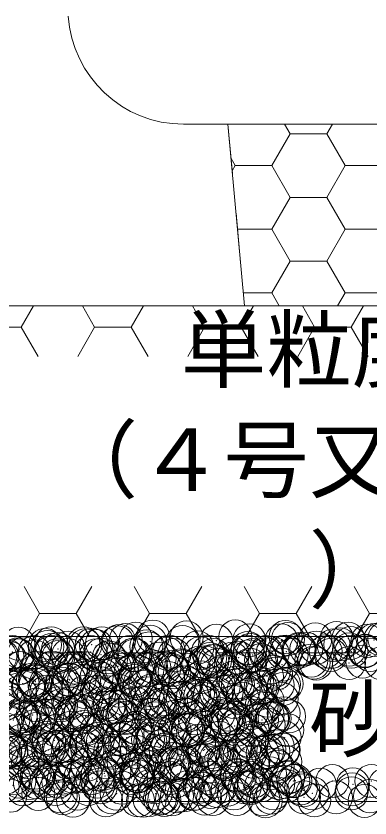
# Model space of a CAD drawing. Units: millimetres at full size; details may follow other scales. Extents: x 47228 to 87734, y -20408 to -2620.
# Drawn here: x 84162.9 to 84377.5, y -16118.4 to -15633.1 of the extents above; entities that cross this region are included whole.
import ezdxf
from ezdxf.enums import TextEntityAlignment as Align

# ---------------------------------------------------------------- set-up
doc = ezdxf.new("R2010")
doc.units = ezdxf.units.MM
doc.header["$LTSCALE"] = 40
doc.header["$PDMODE"] = 32
doc.header["$PDSIZE"] = 20
doc.linetypes.add('USER1', pattern=[1.35, 0.75, -0.6])
for name, color, linetype, lineweight in [('0_2', 7, 'Continuous', 5), ('本体', 2, 'Continuous', 13), ('補助線', 1, 'Continuous', 13), ('ﾊｯﾁﾝｸﾞ', 7, 'Continuous', 5)]:
    doc.layers.add(name, color=color, linetype=linetype, lineweight=lineweight)
doc.styles.add('ＭＳ ゴシック', font='')
doc.styles.get('ＭＳ ゴシック').set_extended_font_data('MS Gothic')

msp = doc.modelspace()

# ---------------------------------------------------------------- linework, layer by layer
at = {"layer": '本体'}
for p, q in [((84264.44, -15698.53), (84468.25, -15698.53)), ((84291.35, -15698.53), (84301.35, -15808.53)), ((84141.35, -15808.53), (84591.35, -15808.53))]:
    msp.add_line(p, q, dxfattribs=at)
msp.add_arc((84264.44, -15628.53), 70, 183.719, 270, dxfattribs=at)
at = {"layer": '補助線', "color": 8, "linetype": 'USER1', "lineweight": 9}
msp.add_line((84291.35, -15698.53), (84301.35, -15808.53), dxfattribs=at)
at = {"layer": 'ﾊｯﾁﾝｸﾞ'}
for p, q in [((84329.05, -15704.38), (84325.67, -15698.53)), ((84351.27, -15704.38), (84354.65, -15698.53)), ((84317.94, -15723.63), (84329.05, -15704.38)), ((84329.05, -15704.38), (84351.27, -15704.38)), ((84362.39, -15723.63), (84351.27, -15704.38)), ((84295.71, -15723.63), (84293.24, -15719.35)), ((84293.91, -15726.74), (84295.71, -15723.63)), ((84295.71, -15723.63), (84317.94, -15723.63)), ((84329.05, -15742.88), (84317.94, -15723.63)), ((84351.27, -15742.87), (84362.39, -15723.63)), ((84362.39, -15723.63), (84384.61, -15723.63)), ((84317.94, -15762.12), (84329.05, -15742.87)), ((84329.05, -15742.87), (84351.27, -15742.87)), ((84362.39, -15762.12), (84351.27, -15742.88)), ((84297.13, -15762.12), (84317.94, -15762.12)), ((84329.05, -15781.37), (84317.94, -15762.12)), ((84351.27, -15781.37), (84362.39, -15762.12)), ((84362.39, -15762.12), (84384.61, -15762.12)), ((84317.94, -15800.62), (84329.05, -15781.37)), ((84329.05, -15781.37), (84351.27, -15781.37)), ((84362.39, -15800.62), (84351.27, -15781.37)), ((84300.63, -15800.62), (84317.94, -15800.62)), ((84322.5, -15808.53), (84317.94, -15800.62)), ((84357.82, -15808.53), (84362.39, -15800.62)), ((84362.39, -15800.62), (84384.61, -15800.62)), ((84166.07, -15821.37), (84173.49, -15808.53)), ((84210.52, -15821.37), (84203.11, -15808.53)), ((84232.75, -15821.37), (84240.17, -15808.53)), ((84277.2, -15821.37), (84269.78, -15808.53)), ((84299.42, -15821.37), (84306.84, -15808.53)), ((84343.87, -15821.37), (84336.46, -15808.53)), ((84366.1, -15821.37), (84373.52, -15808.53)), ((84143.85, -15821.37), (84166.07, -15821.37)), ((84176.31, -15839.1), (84166.07, -15821.37)), ((84200.29, -15839.1), (84210.52, -15821.37)), ((84210.52, -15821.37), (84232.75, -15821.37)), ((84242.98, -15839.1), (84232.75, -15821.37)), ((84266.97, -15839.1), (84277.2, -15821.37)), ((84277.2, -15821.37), (84299.43, -15821.37)), ((84309.66, -15839.1), (84299.42, -15821.37)), ((84333.64, -15839.1), (84343.87, -15821.37)), ((84343.88, -15821.37), (84366.1, -15821.37)), ((84376.33, -15839.1), (84366.1, -15821.37)), ((84177.19, -15994.6), (84167.81, -15978.36)), ((84199.41, -15994.6), (84208.79, -15978.36)), ((84243.86, -15994.6), (84234.48, -15978.36)), ((84266.09, -15994.6), (84275.47, -15978.36)), ((84310.54, -15994.6), (84301.16, -15978.36)), ((84332.76, -15994.6), (84342.14, -15978.36)), ((84377.21, -15994.6), (84367.83, -15978.36)), ((84169.15, -16008.53), (84177.19, -15994.6)), ((84177.19, -15994.6), (84199.41, -15994.6)), ((84207.45, -16008.53), (84199.41, -15994.6)), ((84235.82, -16008.53), (84243.86, -15994.6)), ((84243.86, -15994.6), (84266.09, -15994.6)), ((84274.13, -16008.53), (84266.09, -15994.6)), ((84302.5, -16008.53), (84310.54, -15994.6)), ((84310.54, -15994.6), (84332.76, -15994.6)), ((84340.8, -16008.53), (84332.76, -15994.6)), ((84369.17, -16008.53), (84377.21, -15994.6)), ((84377.21, -15994.6), (84399.44, -15994.6))]:
    msp.add_line(p, q, dxfattribs=at)
at = {"layer": 'ﾊｯﾁﾝｸﾞ', "linetype": 'USER1', "lineweight": 9}
msp.add_lwpolyline([(84601.35, -15798.53), (84853.85, -15798.53), (84853.85, -16018.53), (83878.85, -16018.53), (83878.85, -15798.53), (84131.35, -15798.53)], dxfattribs=at)
at = {"layer": 'ﾊｯﾁﾝｸﾞ', "lineweight": 20}
for points in [[(84843.85, -15808.53), (84843.85, -16008.53), (83888.85, -16008.53), (83888.85, -15808.53)], [(83888.85, -16008.53), (84843.85, -16008.53), (84843.85, -16108.53), (83888.85, -16108.53)]]:
    msp.add_lwpolyline(points, close=True, dxfattribs=at)
at = {"layer": 'ﾊｯﾁﾝｸﾞ'}
for p in [(84225.34, -16011.31), (84229.31, -16010.79), (84235.5, -16009.97), (84244.23, -16011.81), (84245.85, -16008.61), (84263.72, -16011.9), (84266.25, -16009.18), (84284.3, -16011.16), (84295.79, -16008.57), (84304.25, -16010.9), (84323.74, -16011), (84326.28, -16008.83), (84327.68, -16010.12), (84344.32, -16010.26), (84357.22, -16009.5), (84364.27, -16010), (84375.95, -16011.21), (84379.91, -16010.69), (84383.76, -16010.1), (84386.11, -16009.88), (84164.26, -16012.96), (84180.51, -16013.65), (84181.91, -16014.93), (84184.21, -16012.71), (84184.32, -16016.71), (84188.29, -16016.19), (84194.48, -16015.37), (84203.7, -16012.8), (84204.83, -16014.01), (84208.8, -16013.49), (84211.45, -16014.32), (84214.99, -16012.67), (84224.28, -16012.06), (84241.94, -16014.58), (84243.34, -16015.87), (84272.88, -16015.26), (84303.37, -16015.52), (84304.77, -16016.8), (84334.31, -16016.19), (84334.92, -16016.61), (84338.89, -16016.09), (84345.09, -16015.28), (84355.44, -16013.91), (84359.4, -16013.39), (84364.8, -16016.45), (84365.6, -16012.58), (84153.46, -16020.78), (84154.44, -16020.5), (84157.6, -16020.33), (84159.01, -16021.62), (84160.71, -16018.02), (84163.81, -16019.41), (84163.92, -16020.07), (84167.77, -16018.89), (84173.93, -16020.59), (84173.97, -16018.07), (84184.44, -16017.98), (84187.65, -16020.03), (84188.54, -16021.01), (84194.51, -16019.85), (84208.17, -16017.94), (84211.38, -16019.98), (84214.46, -16019.6), (84219.03, -16021.27), (84231.9, -16017.89), (84233.95, -16019.69), (84235.11, -16019.94), (84254.53, -16018.95), (84255.63, -16017.85), (84258.84, -16019.9), (84274.48, -16018.7), (84279.36, -16017.81), (84282.57, -16019.85), (84293.97, -16018.79), (84297.87, -16021.49), (84303.09, -16017.76), (84304.06, -16020.68), (84306.3, -16019.81), (84314.41, -16019.31), (84314.55, -16018.05), (84318.38, -16018.79), (84324.57, -16017.98), (84326.81, -16017.72), (84330.03, -16019.77), (84334.5, -16017.79), (84350.54, -16017.68), (84353.76, -16019.72), (84353.99, -16017.89), (84366.21, -16017.74), (84374.27, -16017.63), (84374.57, -16017.15), (84377.49, -16019.68), (84220.44, -16022.56), (84244.71, -16026.49), (84249.97, -16021.94), (84263.04, -16026.08), (84273.39, -16024.72), (84277.36, -16024.19), (84280.46, -16022.2), (84281.87, -16023.49), (84283.55, -16023.38), (84284.78, -16025.84), (84293.9, -16022.01), (84304.73, -16025.59), (84311.4, -16022.88), (84324.22, -16025.68), (84341.9, -16023.14), (84343.3, -16024.43), (84344.8, -16024.94), (84364.75, -16024.68), (84372.84, -16023.81), (84384.24, -16024.78), (84164.74, -16027.65), (84165.63, -16027.7), (84175.49, -16027.44), (84184.69, -16027.39), (84196.13, -16027.96), (84197.53, -16029.24), (84199.22, -16027.4), (84204.18, -16027.48), (84222.95, -16027.35), (84224.76, -16026.74), (84227.07, -16028.63), (84232.37, -16030.12), (84236.33, -16029.59), (84242.53, -16028.78), (84246.68, -16027.31), (84252.88, -16027.42), (84256.84, -16026.89), (84257.56, -16028.89), (84258.96, -16030.18), (84264.2, -16026.58), (84270.41, -16027.27), (84288.5, -16029.57), (84294.14, -16027.22), (84317.87, -16027.18), (84318.99, -16029.83), (84320.39, -16031.12), (84154.92, -16035.18), (84173.22, -16034.64), (84174.41, -16035.28), (84174.62, -16035.93), (84191.34, -16035.52), (84194.99, -16034.54), (84195.31, -16034.99), (84201.51, -16034.18), (84204.16, -16035.32), (84211.86, -16032.82), (84214.94, -16034.28), (84215.82, -16032.29), (84222.02, -16031.48), (84234.43, -16034.37), (84234.65, -16035.58), (84255.01, -16033.63), (84274.96, -16033.38), (84294.45, -16033.47), (84315.03, -16032.73), (84154.29, -16040.4), (84160.48, -16039.58), (84166.86, -16037.1), (84170.07, -16039.15), (84170.83, -16038.22), (84174.8, -16037.69), (84180.99, -16036.88), (84190.59, -16037.06), (84193.8, -16039.11), (84214.32, -16037.02), (84217.53, -16039.06), (84236.05, -16036.87), (84238.05, -16036.97), (84241.26, -16039.02), (84261.78, -16036.93), (84264.99, -16038.98), (84265.59, -16036.25), (84285.26, -16040.52), (84285.51, -16036.89), (84288.72, -16038.93), (84296.08, -16036.52), (84297.49, -16037.8), (84300.93, -16040.82), (84304.89, -16040.3), (84305.21, -16040.27), (84309.24, -16036.84), (84311.09, -16039.48), (84312.45, -16038.89), (84321.44, -16038.12), (84324.7, -16040.36), (84325.4, -16037.6), (84327.02, -16037.19), (84165.22, -16042.33), (84181.25, -16042.01), (84185.17, -16042.07), (84204.66, -16042.17), (84211.74, -16042.27), (84213.15, -16043.56), (84225.24, -16041.43), (84242.68, -16042.94), (84245.19, -16041.17), (84263.87, -16045.7), (84264.68, -16041.26), (84270.07, -16044.88), (84273.18, -16043.2), (84274.58, -16044.49), (84280.42, -16043.52), (84284.38, -16043), (84290.58, -16042.18), (84304.12, -16043.88), (84155.4, -16049.87), (84157.91, -16046.56), (84158.35, -16048.69), (84174.89, -16049.96), (84181.64, -16046.52), (84188.84, -16048.96), (84190.24, -16050.24), (84195.47, -16049.22), (84205.37, -16046.48), (84215.42, -16048.96), (84219.78, -16049.63), (84229.04, -16050.28), (84229.1, -16046.43), (84234.91, -16049.06), (84239.39, -16048.92), (84243.36, -16048.4), (84249.55, -16047.58), (84250.27, -16049.89), (84252.83, -16046.39), (84255.49, -16048.32), (84259.9, -16046.22), (84275.44, -16048.06), (84276.56, -16046.35), (84281.21, -16050.57), (84294.93, -16048.15), (84300.29, -16046.3), (84315.51, -16047.41), (84324.02, -16046.26), (84165.93, -16055.64), (84198.37, -16054.32), (84202.34, -16053.8), (84208.53, -16052.98), (84218.88, -16051.62), (84222.85, -16051.1), (84251.67, -16051.18), (84285.74, -16055.21), (84305.69, -16054.95), (84311.7, -16050.83), (84313.1, -16052.11), (84325.18, -16055.04), (84157.35, -16059.72), (84161.31, -16059.2), (84165.7, -16057.01), (84167.33, -16056.93), (84167.51, -16058.38), (84173.01, -16056.18), (84176.23, -16058.23), (84177.86, -16057.02), (84181.83, -16056.5), (84185.65, -16056.76), (84188.02, -16055.68), (84196.74, -16056.14), (84196.87, -16056.32), (84199.96, -16058.19), (84205.14, -16056.85), (84220.47, -16056.1), (84223.69, -16058.15), (84225.72, -16056.11), (84227.36, -16056.58), (84228.77, -16057.87), (84244.2, -16056.05), (84245.67, -16055.85), (84247.42, -16058.1), (84258.3, -16057.25), (84265.16, -16055.95), (84267.93, -16056.01), (84271.15, -16058.06), (84288.79, -16057.52), (84290.2, -16058.8), (84291.66, -16055.97), (84294.88, -16058.02), (84307.95, -16059.62), (84311.92, -16059.1), (84315.39, -16055.93), (84318.11, -16058.29), (84318.61, -16057.97), (84319.73, -16058.19), (84328.46, -16056.92), (84155.88, -16064.55), (84173.96, -16063.01), (84175.37, -16064.64), (84195.95, -16063.9), (84204.46, -16063.27), (84205.86, -16064.55), (84215.9, -16063.65), (84235.39, -16063.74), (84235.4, -16063.94), (84255.97, -16063), (84265.89, -16064.2), (84266.93, -16065.02), (84270.9, -16064.5), (84275.92, -16062.74), (84277.09, -16063.69), (84287.44, -16062.32), (84291.41, -16061.8), (84295.41, -16062.84), (84296.83, -16064.88), (84297.6, -16060.99), (84315.99, -16062.1), (84327.32, -16065.14), (84164.07, -16065.64), (84181.55, -16069.96), (84187.8, -16065.6), (84211.53, -16065.56), (84229.87, -16069.9), (84235.26, -16065.51), (84236.07, -16069.09), (84246.42, -16067.72), (84250.38, -16067.2), (84256.58, -16066.39), (84258.99, -16065.47), (84267.29, -16065.49), (84282.72, -16065.43), (84286.22, -16069.89), (84306.17, -16069.63), (84306.44, -16065.39), (84325.66, -16069.73), (84166.18, -16071.69), (84182.95, -16071.24), (84186.13, -16071.44), (84195.05, -16074.49), (84205.4, -16073.13), (84205.62, -16071.53), (84209.36, -16072.6), (84212.49, -16070.63), (84215.56, -16071.79), (84225.91, -16070.42), (84226.2, -16070.79), (84242.98, -16070.89), (84244.38, -16072.18), (84246.15, -16070.54), (84265.64, -16070.63), (84273.92, -16071.57), (84297.82, -16075.05), (84304.41, -16071.83), (84305.82, -16073.11), (84321.55, -16075.01), (84154.02, -16079.89), (84155.44, -16075.31), (84156.36, -16079.23), (84158.64, -16076.64), (84158.65, -16077.36), (84160.05, -16077.93), (84164.37, -16078.53), (84168.34, -16078), (84174.53, -16077.19), (84175.85, -16079.32), (84179.17, -16075.27), (84182.38, -16077.31), (84184.88, -16075.83), (84188.85, -16075.3), (84189.58, -16077.32), (84196.43, -16078.58), (84202.9, -16075.22), (84206.11, -16077.27), (84216.38, -16078.33), (84220.07, -16077.58), (84221.48, -16078.87), (84226.63, -16075.18), (84229.84, -16077.23), (84235.87, -16078.42), (84250.36, -16075.14), (84251.01, -16078.25), (84253.57, -16077.18), (84256.45, -16077.68), (84274.09, -16075.09), (84276.4, -16077.43), (84277.3, -16077.14), (84281.5, -16078.51), (84282.91, -16079.8), (84295.89, -16077.52), (84301.03, -16077.1), (84304.63, -16079.79), (84312.45, -16079.19), (84314.98, -16078.43), (84316.47, -16076.78), (84318.94, -16077.91), (84324.76, -16077.05), (84325.14, -16077.09), (84166.68, -16084.01), (84170.22, -16084.73), (84193.95, -16084.68), (84197.17, -16084.27), (84217.68, -16084.64), (84241.41, -16084.6), (84265.14, -16084.55), (84273.96, -16083.83), (84277.92, -16083.31), (84284.12, -16082.49), (84286.7, -16084.57), (84288.87, -16084.51), (84294.47, -16081.13), (84298.43, -16080.61), (84306.65, -16084.32), (84312.6, -16084.47), (84326.14, -16084.41), (84166.66, -16086.38), (84186.61, -16086.12), (84198.57, -16085.55), (84206.1, -16086.21), (84226.68, -16085.47), (84228.11, -16084.94), (84232.93, -16089.23), (84236.9, -16088.71), (84243.09, -16087.89), (84246.63, -16085.22), (84253.44, -16086.53), (84257.41, -16086.01), (84258.6, -16085.2), (84260, -16086.49), (84263.61, -16085.19), (84266.12, -16085.31), (84289.54, -16085.88), (84320.03, -16086.14), (84321.43, -16087.43), (84156.84, -16093.91), (84161.59, -16094.39), (84174.26, -16090.95), (84175.66, -16092.24), (84176.33, -16094.01), (84185.32, -16094.35), (84195.88, -16094.11), (84196.91, -16093.27), (84202.07, -16093.29), (84205.2, -16091.63), (84209.05, -16094.3), (84212.42, -16091.93), (84216.39, -16091.41), (84216.86, -16093.01), (84222.58, -16090.59), (84232.78, -16094.26), (84235.69, -16091.89), (84236.35, -16093.1), (84237.1, -16093.18), (84256.51, -16094.22), (84256.93, -16092.36), (84266.63, -16092.56), (84276.88, -16092.11), (84280.24, -16094.17), (84296.37, -16092.2), (84297.12, -16092.83), (84298.53, -16094.11), (84303.97, -16094.13), (84316.95, -16091.46), (84327.7, -16094.09), (84328.06, -16093.5), (84161.05, -16098.69), (84164.81, -16096.44), (84171.4, -16097.33), (84175.37, -16096.81), (84181.56, -16095.99), (84182.29, -16098.32), (84188.54, -16096.39), (84191.91, -16094.63), (84212.27, -16096.35), (84212.78, -16098.58), (84236, -16096.31), (84243.73, -16099.25), (84259.73, -16096.26), (84283.46, -16096.22), (84287.18, -16099.25), (84307.13, -16099), (84307.19, -16096.18), (84311.65, -16098.59), (84322, -16097.23), (84325.97, -16096.71), (84326.62, -16099.09), (84330.91, -16096.14), (84332.16, -16095.89), (84347.2, -16098.35), (84354.64, -16096.09), (84367.15, -16098.1), (84378.37, -16096.05), (84386.64, -16098.19), (84154.85, -16099.51), (84167.14, -16101.06), (84176.37, -16103.81), (84187.09, -16100.8), (84200.1, -16103.76), (84206.58, -16100.9), (84214.19, -16099.87), (84223.83, -16103.72), (84227.16, -16100.16), (84247.11, -16099.9), (84247.56, -16103.68), (84266.6, -16099.99), (84270.63, -16104), (84271.29, -16103.63), (84274.22, -16099.51), (84275.62, -16100.8), (84280.98, -16102.63), (84284.95, -16102.11), (84291.14, -16101.3), (84295.02, -16103.59), (84301.49, -16099.93), (84305.16, -16100.19), (84305.46, -16099.41), (84318.75, -16103.55), (84335.65, -16100.45), (84337.05, -16101.74), (84342.48, -16103.5), (84366.21, -16103.46), (84366.59, -16101.12), (84159.39, -16105), (84189.88, -16105.27), (84191.28, -16106.55), (84197.39, -16107.95), (84217.34, -16107.69), (84220.82, -16105.94), (84236.83, -16107.79), (84239.96, -16108.03), (84243.92, -16107.51), (84250.12, -16106.7), (84251.31, -16106.2), (84252.71, -16107.49), (84257.41, -16107.05), (84260.47, -16105.33), (84264.44, -16104.81), (84277.36, -16106.79), (84282.25, -16106.88), (84296.85, -16106.88), (84312.74, -16107.14), (84314.15, -16108.42), (84317.43, -16106.14), (84337.38, -16105.89), (84343.68, -16107.81), (84356.87, -16105.98), (84374.17, -16108.07), (84377.45, -16105.24)]:
    msp.add_point(p, dxfattribs=at)

# ---------------------------------------------------------------- texts
at = {"layer": '0_2', "style": 'ＭＳ ゴシック'}
msp.add_text('砂', height=37.98, dxfattribs=at).set_placement((84366.35, -16058.53), align=Align.MIDDLE_CENTER)
at = {"layer": 'ﾊｯﾁﾝｸﾞ', "style": 'ＭＳ ゴシック'}
for s, p in [('\u3000単粒度砕石', (84210.95, -15815.96)), ('（４号又は５号', (84185.05, -15882.63)), ('）', (84340.45, -15949.29))]:
    msp.add_text(s, height=37.98, dxfattribs=at).set_placement(p, align=Align.TOP_LEFT)

doc.saveas('drawing.dxf')
